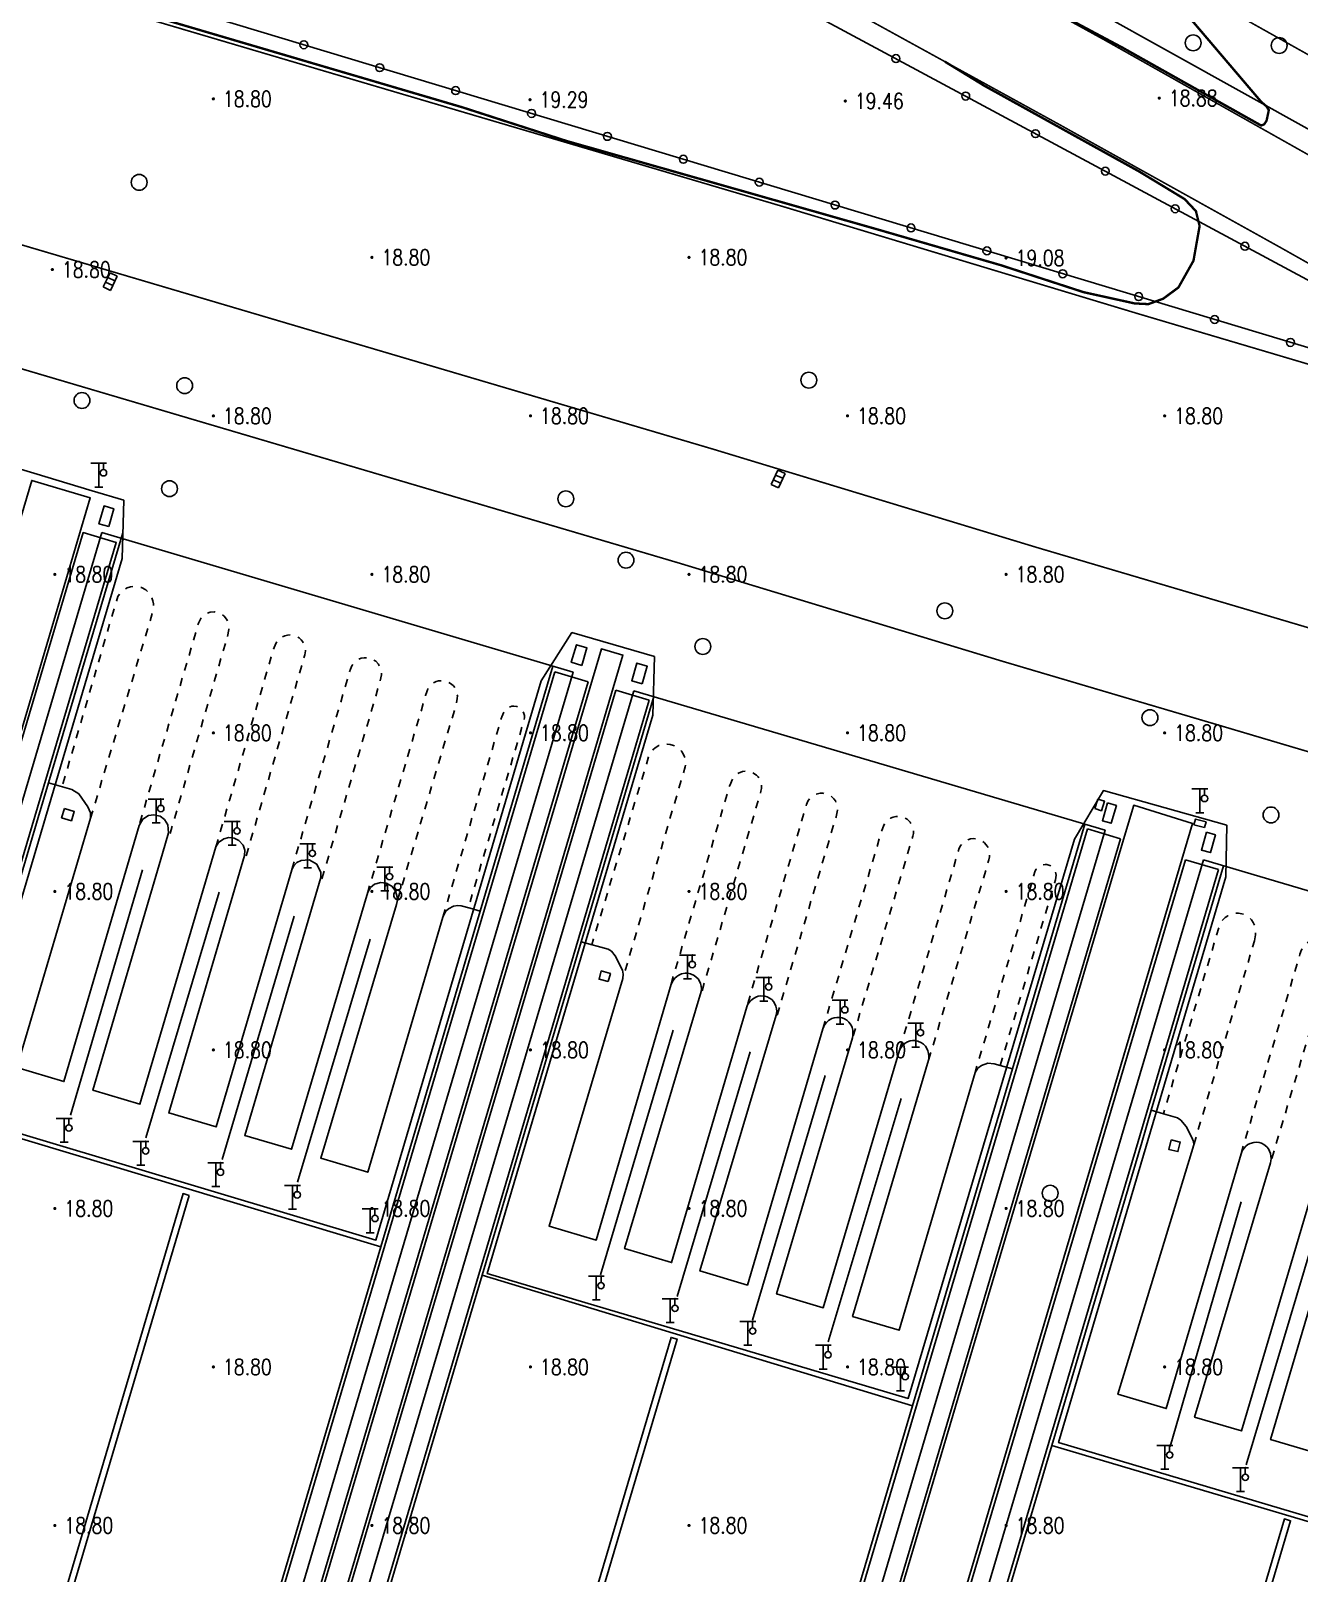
# Model space of a CAD drawing. Extents: x 404846 to 408477, y 3390929 to 3392894.
# Drawn here: x 407229.8 to 407309.8, y 3391771.4 to 3391868.7 of the extents above; entities that cross this region are included whole.
import ezdxf
from ezdxf.enums import TextEntityAlignment as Align

# ---------------------------------------------------------------- set-up
doc = ezdxf.new("R2010")
doc.units = 0
doc.header["$LTSCALE"] = 0.5
doc.header["$PDSIZE"] = 0.2
doc.linetypes.add('X6', pattern=[2, 1, -1])
doc.layers.get('0').update_dxf_attribs({"linetype": 'CONTINUOUS'})
for name, color, linetype in [('3221', 6, 'CONTINUOUS'), ('DGX', 2, 'CONTINUOUS'), ('DLSS', 4, 'CONTINUOUS'), ('DMTZ', 3, 'CONTINUOUS'), ('FZTZ', 7, 'CONTINUOUS'), ('GCD', 1, 'CONTINUOUS'), ('GXYZ', 2, 'CONTINUOUS'), ('JMD', 6, 'CONTINUOUS'), ('SXSS', 5, 'CONTINUOUS'), ('ZBTZ', 3, 'CONTINUOUS')]:
    doc.layers.add(name, color=color, linetype=linetype)
doc.layers.add('ASSIST', color=7, linetype='CONTINUOUS', plot=False)
doc.styles.add('HZ', font='rs.shx', dxfattribs={"width": 0.8, "bigfont": 'hztxt.shx'})
doc.linetypes.add('10422', pattern='A,0.75,[150,AAA.SHX,S=0.5,R=0,X=0,Y=0.5],1.5,[177,AAA.SHX,S=1,R=0,X=0,Y=0.4],0.75', length=3)
doc.linetypes.add('1161', pattern='A,0,[149,AAA.SHX,S=0.15,R=0,X=0,Y=0],-1.6', length=1.6)
doc.linetypes.add('444', pattern='A,4.5,[145,AAA.SHX,S=1,R=0,X=0,Y=1],4.5,-0.5,[146,AAA.SHX,S=1,R=0,X=0,Y=0],-0.5', length=10)
doc.linetypes.add('447', pattern='A,8,-1,[148,AAA.SHX,S=1,R=0,X=0,Y=0],-1', length=10)

# ---------------------------------------------------------------- blocks, each defined once
blk = doc.blocks.new('gc063')
for p, q in [((-1, 3), (1, 3)), ((0, 0), (0, 3)), ((0.6, 3), (0.6, 2.2)), ((-0.5, 0), (0.5, 0))]:
    blk.add_line(p, q)
blk.add_circle((0.6, 1.8), 0.4)
blk.add_point((0.6, 3))
blk.add_point((0.6, 3))
blk = doc.blocks.new('GC200')
at = {"linetype": 'Continuous', "const_width": 0.2, "flags": 128}
blk.add_lwpolyline([(-0.1, 0, 1), (0.1, 0, 1)], format="xyb", close=True, dxfattribs=at)
blk = doc.blocks.new('gc188')
blk.add_circle((0, 0), 1)
blk = doc.blocks.new('gc041')
for p, q in [((-1, 0.5), (1, 0.5)), ((-1, -0.5), (-1, 0.5)), ((-0.33, 0.5), (-0.33, -0.5)), ((0.33, 0.5), (0.33, -0.5)), ((1, 0.5), (1, -0.5)), ((1, -0.5), (-1, -0.5))]:
    blk.add_line(p, q)
blk = doc.blocks.new('gc170')
at = {"linetype": 'Continuous'}
blk.add_circle((0, 0), 0.5, dxfattribs=at)

msp = doc.modelspace()

# ---------------------------------------------------------------- linework, layer by layer
at = {"layer": '3221', "color": 6}
for points in [[(407234.327, 3391837.018, 18.856), (407229.106, 3391819.399, 19.16), (407206.274, 3391742.353, 18.808), (407162.437, 3391594.534, 18.759), (407162.436, 3391594.529, 18.759), (407114.642, 3391433.28, 18.971), (407144.364, 3391424.47, 18.971), (407192.157, 3391585.72, 18.759), (407235.995, 3391733.539, 18.808), (407264.05, 3391828.21, 18.856)], [(407267.879, 3391827.041, 18.936), (407262.683, 3391809.506, 18.936), (407195.338, 3391582.452, 18.722), (407148.218, 3391423.329, 18.971), (407177.942, 3391414.527, 18.971), (407225.062, 3391573.65, 18.722), (407292.406, 3391800.698, 18.936), (407297.602, 3391818.233, 18.936)], [(407303.8, 3391816.377, 18.932), (407298.633, 3391798.916, 18.932), (407231.278, 3391571.808, 18.722), (407222.971, 3391543.756, 18.87), (407184.159, 3391412.686, 18.971), (407213.883, 3391403.884, 18.971), (407252.696, 3391534.954, 18.87), (407261.001, 3391563.001, 18.722), (407323.097, 3391772.378, 18.812), (407328.359, 3391790.12, 18.896), (407333.525, 3391807.581, 18.816)]]:
    msp.add_polyline3d(points, close=True, dxfattribs=at)
at = {"layer": 'ASSIST', "linetype": 'Continuous', "flags": 128}
for points, elevation in [([(407328.442, 3391843.238), (407270.391, 3391874.459), (407216.063, 3391903.677)], 19.036), ([(407328.442, 3391843.238), (407209.108, 3391879.244)], 18.837)]:
    msp.add_lwpolyline(points, dxfattribs=dict(at, elevation=elevation))
at = {"layer": 'DGX', "linetype": 'Continuous', "const_width": 0.15, "elevation": 19, "flags": 128}
for points in [[(407289.954, 3391872.28), (407298.713, 3391867.604), (407307.448, 3391862.698), (407307.634, 3391862.77), (407307.787, 3391862.999), (407307.93, 3391863.67), (407307.777, 3391863.913), (407307.465, 3391864.174), (407300.847, 3391871.948), (407298.038, 3391873.832), (407292.276, 3391877.242)], [(407224.111, 3391873.544), (407257.074, 3391863.843), (407263.633, 3391861.723), (407283.18, 3391856.162), (407291.042, 3391853.881), (407296.246, 3391852.183), (407299.464, 3391851.474), (407300.332, 3391851.429), (407301.268, 3391851.771), (407302.228, 3391852.48), (407303.178, 3391854.168), (407303.565, 3391856.359), (407303.333, 3391857.294), (407302.621, 3391858.054), (407299.748, 3391859.798), (407289.975, 3391865.211), (407287.493, 3391866.73)]]:
    msp.add_lwpolyline(points, dxfattribs=at)
at = {"layer": 'DLSS', "linetype": 'Continuous', "const_width": 0.1, "flags": 128}
for points, elevation in [([(407367.089, 3391804.176), (407354.301, 3391811.716), (407344.136, 3391817.588), (407340.747, 3391819.428), (407337.252, 3391821.061), (407334.643, 3391822.202), (407330.95, 3391823.767), (407325.093, 3391826.137), (407319.888, 3391828.064), (407315.037, 3391829.644), (407306.957, 3391832.042), (407301.956, 3391833.518), (407293.282, 3391836.082), (407272.867, 3391842.283), (407249.473, 3391849.194), (407222.474, 3391857.176), (407202.576, 3391863.073), (407186.48, 3391867.8), (407042.76, 3391910.38)], 18.761), ([(407361.001, 3391798.68), (407350.4, 3391805.035), (407340.366, 3391810.949), (407337.132, 3391812.735), (407334.102, 3391814.2), (407331.677, 3391815.276), (407328.051, 3391816.85), (407322.384, 3391819.143), (407317.423, 3391820.979), (407312.808, 3391822.482), (407304.829, 3391824.85), (407299.831, 3391826.325), (407291.129, 3391828.898), (407270.715, 3391835.098), (407247.347, 3391842.002), (407220.345, 3391849.984), (407200.454, 3391855.88), (407184.358, 3391860.607), (407040.63, 3391903.189)], 18.764), ([(407311.528, 3391860.228), (407297.576, 3391868.09), (407281.013, 3391877.195), (407264.9, 3391885.813)], 18.934), ([(407275.292, 3391886.381), (407282.457, 3391882.615), (407287.91, 3391879.632), (407293.904, 3391876.351), (407299.806, 3391873.099), (407304.964, 3391870.221), (407310.677, 3391867.017), (407317.02, 3391863.426), (407321.674, 3391860.748), (407327.887, 3391857.147), (407341.479, 3391849.327), (407350.831, 3391843.896), (407358.023, 3391839.725), (407366.536, 3391834.709), (407374.716, 3391829.907)], 18.945), ([(407190.951, 3391883.053), (407207.083, 3391878.349), (407226.994, 3391872.448), (407253.987, 3391864.468), (407277.353, 3391857.565), (407299.644, 3391850.836), (407320.425, 3391844.675), (407325.712, 3391843.143), (407329.307, 3391842.046), (407329.463, 3391842.021), (407329.671, 3391842.052), (407329.855, 3391842.151), (407329.994, 3391842.308), (407330.058, 3391842.451), (407330.079, 3391842.554), (407330.066, 3391842.763), (407330.009, 3391842.91), (407329.95, 3391842.998), (407329.793, 3391843.136), (407327.898, 3391844.148), (407322.431, 3391847.235), (407315.491, 3391851.15), (407308.6, 3391855.037)], 18.816), ([(407308.6, 3391855.037), (407294.635, 3391862.805), (407278.129, 3391871.878), (407262.048, 3391880.479)], 18.934)]:
    msp.add_lwpolyline(points, dxfattribs=dict(at, elevation=elevation))
at = {"layer": 'DLSS', "linetype": 'X6', "flags": 128}
for points, elevation in [([(407233.611, 3391818.994), (407237.536, 3391832.019), (407237.57, 3391832.312), (407237.575, 3391832.518), (407237.545, 3391832.721), (407237.48, 3391832.917), (407237.382, 3391833.098), (407237.254, 3391833.259), (407237.1, 3391833.396), (407236.831, 3391833.546), (407236.634, 3391833.604), (407236.429, 3391833.628), (407236.122, 3391833.596), (407235.927, 3391833.531), (407235.746, 3391833.433), (407235.584, 3391833.305), (407235.448, 3391833.151), (407235.34, 3391832.976), (407235.213, 3391832.611), (407231.812, 3391820.984)], 19.093), ([(407242.243, 3391830.465), (407242.337, 3391830.892), (407242.346, 3391831.063), (407242.325, 3391831.233), (407242.274, 3391831.397), (407242.196, 3391831.55), (407242.033, 3391831.748), (407241.897, 3391831.853), (407241.746, 3391831.934), (407241.582, 3391831.987), (407241.412, 3391832.01), (407241.156, 3391831.99), (407240.992, 3391831.939), (407240.839, 3391831.861), (407240.703, 3391831.758), (407240.536, 3391831.562), (407240.418, 3391831.304), (407236.67, 3391818.528)], 18.962), ([(407238.626, 3391818.025), (407242.243, 3391830.465)], 18.962), ([(407241.517, 3391817.184), (407245.135, 3391829.624), (407245.291, 3391830.012), (407245.38, 3391830.16), (407245.494, 3391830.289), (407245.628, 3391830.397), (407245.859, 3391830.511), (407246.027, 3391830.551), (407246.198, 3391830.562), (407246.453, 3391830.523), (407246.614, 3391830.461), (407246.761, 3391830.371), (407246.89, 3391830.258), (407246.998, 3391830.123), (407247.081, 3391829.972), (407247.153, 3391829.725), (407247.164, 3391829.553), (407247.124, 3391829.298), (407243.412, 3391816.59)], 18.671), ([(407248.209, 3391815.182), (407251.862, 3391827.592), (407251.961, 3391828.046), (407251.959, 3391828.221), (407251.926, 3391828.392), (407251.864, 3391828.556), (407251.774, 3391828.706), (407251.595, 3391828.896), (407251.45, 3391828.995), (407251.29, 3391829.066), (407251.121, 3391829.109), (407250.859, 3391829.117), (407250.688, 3391829.084), (407250.524, 3391829.022), (407250.374, 3391828.932), (407250.183, 3391828.753), (407250.085, 3391828.608), (407249.998, 3391828.4), (407246.301, 3391815.746)], 18.764), ([(407252.975, 3391813.822), (407256.689, 3391826.236), (407256.736, 3391826.541), (407256.747, 3391826.713), (407256.729, 3391826.884), (407256.681, 3391827.05), (407256.605, 3391827.204), (407256.503, 3391827.343), (407256.379, 3391827.462), (407256.158, 3391827.596), (407255.995, 3391827.651), (407255.825, 3391827.678), (407255.568, 3391827.661), (407255.403, 3391827.613), (407255.248, 3391827.537), (407255.109, 3391827.436), (407254.99, 3391827.311), (407254.856, 3391827.091), (407254.813, 3391826.971), (407254.745, 3391826.743), (407251.092, 3391814.333)], 18.825), ([(407255.837, 3391812.755), (407259.547, 3391825.397), (407259.707, 3391825.74), (407259.82, 3391825.88), (407259.966, 3391825.986), (407260.076, 3391826.033), (407260.193, 3391826.061), (407260.313, 3391826.069), (407260.491, 3391826.04), (407260.603, 3391825.996), (407260.705, 3391825.933), (407260.795, 3391825.853), (407260.901, 3391825.708), (407260.949, 3391825.597), (407260.977, 3391825.48), (407260.984, 3391825.36), (407260.956, 3391825.183), (407257.437, 3391813.353)], 18.761), ([(407267.332, 3391809.38), (407271.119, 3391822.239), (407271.142, 3391822.447), (407271.129, 3391822.656), (407271.08, 3391822.859), (407270.996, 3391823.051), (407270.881, 3391823.225), (407270.737, 3391823.377), (407270.568, 3391823.501), (407270.381, 3391823.594), (407270.18, 3391823.653), (407269.972, 3391823.677), (407269.661, 3391823.643), (407269.462, 3391823.577), (407269.279, 3391823.477), (407269.115, 3391823.346), (407268.918, 3391823.103), (407268.825, 3391822.915), (407265.225, 3391811.016)], 18.871), ([(407270.226, 3391808.526), (407273.924, 3391821.071), (407274.118, 3391821.497), (407274.219, 3391821.634), (407274.344, 3391821.752), (407274.486, 3391821.847), (407274.725, 3391821.939), (407274.895, 3391821.965), (407275.066, 3391821.96), (407275.234, 3391821.926), (407275.393, 3391821.864), (407275.606, 3391821.721), (407275.724, 3391821.597), (407275.818, 3391821.454), (407275.887, 3391821.297), (407275.936, 3391821.045), (407275.932, 3391820.874), (407275.898, 3391820.706), (407272.128, 3391807.934)], 19.074), ([(407276.916, 3391806.566), (407280.635, 3391819.085), (407280.727, 3391819.498), (407280.725, 3391819.673), (407280.693, 3391819.845), (407280.591, 3391820.085), (407280.49, 3391820.227), (407280.366, 3391820.35), (407280.222, 3391820.449), (407280.063, 3391820.521), (407279.807, 3391820.575), (407279.633, 3391820.574), (407279.461, 3391820.542), (407279.221, 3391820.44), (407279.078, 3391820.339), (407278.956, 3391820.215), (407278.857, 3391820.071), (407278.768, 3391819.861), (407274.998, 3391807.087)], 19.103), ([(407279.802, 3391805.708), (407283.521, 3391818.228), (407283.624, 3391818.503), (407283.701, 3391818.656), (407283.803, 3391818.793), (407283.928, 3391818.911), (407284.071, 3391819.005), (407284.228, 3391819.073), (407284.395, 3391819.112), (407284.651, 3391819.116), (407284.819, 3391819.082), (407284.978, 3391819.018), (407285.124, 3391818.929), (407285.308, 3391818.75), (407285.402, 3391818.607), (407285.47, 3391818.45), (407285.509, 3391818.283), (407285.513, 3391818.027), (407285.479, 3391817.859), (407281.677, 3391805.14)], 19.081), ([(407286.467, 3391803.729), (407290.271, 3391816.363), (407290.314, 3391816.57), (407290.323, 3391816.744), (407290.302, 3391816.917), (407290.251, 3391817.084), (407290.172, 3391817.24), (407290.005, 3391817.441), (407289.868, 3391817.549), (407289.714, 3391817.631), (407289.548, 3391817.685), (407289.287, 3391817.71), (407289.114, 3391817.688), (407288.947, 3391817.637), (407288.792, 3391817.558), (407288.59, 3391817.392), (407288.483, 3391817.254), (407288.401, 3391817.1), (407284.636, 3391804.365)], 19.043), ([(407294.477, 3391815.109), (407294.514, 3391815.398), (407294.502, 3391815.518), (407294.469, 3391815.633), (407294.384, 3391815.792), (407294.306, 3391815.883), (407294.213, 3391815.959), (407294.108, 3391816.017), (407293.936, 3391816.069), (407293.816, 3391816.078), (407293.697, 3391816.066), (407293.581, 3391816.033), (407293.473, 3391815.981), (407293.332, 3391815.87), (407293.256, 3391815.777), (407293.197, 3391815.672), (407289.4, 3391802.958)], 19.016), ([(407290.987, 3391803.404), (407294.477, 3391815.109)], 19.038), ([(407307.026, 3391811.271), (407307.088, 3391811.631), (407307.105, 3391811.835), (407307.087, 3391812.04), (407307.033, 3391812.238), (407306.945, 3391812.423), (407306.827, 3391812.591), (407306.681, 3391812.736), (407306.512, 3391812.853), (407306.326, 3391812.939), (407306.026, 3391813.004), (407305.82, 3391813.003), (407305.618, 3391812.967), (407305.335, 3391812.848), (407305.167, 3391812.73), (407305.022, 3391812.584), (407304.905, 3391812.415), (407304.799, 3391812.166), (407301.284, 3391800.355)], 19.088), ([(407303.195, 3391798.396), (407307.026, 3391811.271)], 19.113), ([(407306.177, 3391797.827), (407309.896, 3391810.423), (407309.999, 3391810.692), (407310.076, 3391810.846), (407310.179, 3391810.984), (407310.304, 3391811.102), (407310.525, 3391811.234), (407310.688, 3391811.288), (407310.859, 3391811.313), (407311.031, 3391811.308), (407311.28, 3391811.245), (407311.434, 3391811.168), (407311.572, 3391811.065), (407311.69, 3391810.94), (407311.822, 3391810.719), (407311.877, 3391810.555), (407311.901, 3391810.385), (407311.896, 3391810.213), (407311.813, 3391809.883), (407308.031, 3391797.249)], 19.089)]:
    msp.add_lwpolyline(points, dxfattribs=dict(at, elevation=elevation))
at = {"layer": 'DMTZ', "linetype": '10422', "flags": 128}
for points, elevation in [([(407251.913, 3391791.961), (407224.715, 3391800.133), (407230.317, 3391819.04), (407230.965, 3391821.223)], 19.101), ([(407230.965, 3391821.223), (407232.422, 3391820.811), (407232.87, 3391820.539), (407233.432, 3391819.711), (407233.612, 3391819.336), (407233.611, 3391818.994), (407228.963, 3391803.268), (407231.928, 3391802.383), (407236.67, 3391818.528), (407236.918, 3391818.94), (407237.268, 3391819.158), (407237.594, 3391819.212), (407237.996, 3391819.118), (407238.265, 3391818.926), (407238.483, 3391818.576), (407238.521, 3391818.084), (407238.157, 3391816.768), (407233.756, 3391801.838), (407236.727, 3391800.951), (407241.517, 3391817.184), (407241.689, 3391817.465), (407242.02, 3391817.706), (407242.339, 3391817.783), (407242.665, 3391817.746), (407242.96, 3391817.6), (407243.229, 3391817.291), (407243.333, 3391816.98), (407243.325, 3391816.652), (407238.542, 3391800.409), (407241.531, 3391799.517), (407246.301, 3391815.746), (407246.442, 3391816.003), (407246.617, 3391816.212), (407246.902, 3391816.338), (407247.392, 3391816.369), (407247.89, 3391816.093), (407248.14, 3391815.582), (407248.132, 3391815.253), (407243.34, 3391798.977), (407246.284, 3391798.115), (407251.092, 3391814.333), (407251.267, 3391814.618), (407251.528, 3391814.826), (407251.928, 3391814.941), (407252.26, 3391814.903), (407252.624, 3391814.702), (407252.832, 3391814.44), (407252.938, 3391814.124), (407252.975, 3391813.822), (407252.917, 3391813.544), (407248.132, 3391797.547), (407251.097, 3391796.662), (407255.837, 3391812.755), (407255.953, 3391813.033), (407256.016, 3391813.136), (407256.184, 3391813.282), (407256.51, 3391813.439), (407256.784, 3391813.483), (407256.985, 3391813.465), (407257.553, 3391813.324), (407258.186, 3391813.13), (407251.913, 3391791.961)], 19.23)]:
    msp.add_lwpolyline(points, dxfattribs=dict(at, elevation=elevation))
for points, elevation in [([(407264.562, 3391811.2), (407266.268, 3391810.725), (407266.466, 3391810.61), (407266.71, 3391810.312), (407267.153, 3391809.404), (407267.207, 3391809.166), (407267.184, 3391808.887), (407262.533, 3391793.265), (407265.511, 3391792.378), (407270.226, 3391808.526), (407270.36, 3391808.762), (407270.46, 3391808.897), (407270.582, 3391809.012), (407270.722, 3391809.104), (407270.875, 3391809.171), (407271.122, 3391809.218), (407271.289, 3391809.214), (407271.453, 3391809.18), (407271.682, 3391809.078), (407271.817, 3391808.978), (407271.932, 3391808.856), (407272.024, 3391808.716), (407272.091, 3391808.562), (407272.13, 3391808.4), (407272.14, 3391808.232), (407272.121, 3391808.066), (407267.295, 3391791.847), (407270.261, 3391790.964), (407274.998, 3391807.087), (407275.058, 3391807.232), (407275.132, 3391807.359), (407275.241, 3391807.478), (407275.361, 3391807.591), (407275.574, 3391807.716), (407275.73, 3391807.768), (407275.894, 3391807.791), (407276.14, 3391807.772), (407276.298, 3391807.724), (407276.445, 3391807.649), (407276.577, 3391807.55), (407276.689, 3391807.43), (407276.779, 3391807.291), (407276.844, 3391807.14), (407276.881, 3391806.979), (407276.89, 3391806.814), (407276.853, 3391806.569), (407272.047, 3391790.432), (407275.038, 3391789.541), (407279.802, 3391805.708), (407279.864, 3391805.857), (407279.934, 3391805.98), (407280.033, 3391806.113), (407280.153, 3391806.228), (407280.366, 3391806.357), (407280.524, 3391806.41), (407280.688, 3391806.434), (407280.854, 3391806.43), (407281.017, 3391806.397), (407281.172, 3391806.337), (407281.314, 3391806.25), (407281.439, 3391806.14), (407281.585, 3391805.939), (407281.652, 3391805.787), (407281.691, 3391805.625), (407281.701, 3391805.459), (407281.696, 3391805.317), (407281.677, 3391805.14), (407276.886, 3391788.991), (407279.826, 3391788.115), (407284.636, 3391804.365), (407284.71, 3391804.514), (407284.866, 3391804.707), (407284.996, 3391804.811), (407285.142, 3391804.891), (407285.3, 3391804.944), (407285.464, 3391804.969), (407285.631, 3391804.964), (407285.794, 3391804.931), (407286.022, 3391804.83), (407286.155, 3391804.732), (407286.27, 3391804.611), (407286.362, 3391804.473), (407286.429, 3391804.32), (407286.468, 3391804.159), (407286.478, 3391803.993), (407286.479, 3391803.851), (407286.467, 3391803.729), (407281.672, 3391787.566), (407284.613, 3391786.69), (407289.4, 3391802.958), (407289.585, 3391803.227), (407289.805, 3391803.404), (407290.213, 3391803.55), (407290.608, 3391803.507), (407290.987, 3391803.404), (407291.759, 3391803.195), (407285.453, 3391781.926), (407258.322, 3391790.16), (407264.562, 3391811.2)], 19.342), ([(407320.539, 3391793.621), (407320.707, 3391793.934), (407320.817, 3391794.059), (407320.948, 3391794.163), (407321.095, 3391794.242), (407321.335, 3391794.311), (407321.502, 3391794.322), (407321.668, 3391794.303), (407321.828, 3391794.255), (407321.978, 3391794.181), (407322.112, 3391794.081), (407322.276, 3391793.893), (407322.356, 3391793.746), (407322.409, 3391793.587), (407322.434, 3391793.422), (407322.416, 3391793.172), (407317.62, 3391776.963), (407320.603, 3391776.08), (407325.352, 3391792.246), (407325.458, 3391792.459), (407325.683, 3391792.697), (407326.016, 3391792.851), (407326.309, 3391792.875), (407326.622, 3391792.831), (407326.999, 3391792.709), (407327.658, 3391792.497), (407327.062, 3391790.504), (407321.39, 3391771.379), (407294.243, 3391779.43), (407299.913, 3391798.537), (407300.517, 3391800.579), (407301.284, 3391800.355), (407302.16, 3391800.099), (407302.374, 3391799.952), (407302.715, 3391799.549), (407303.058, 3391798.887), (407303.177, 3391798.606), (407303.195, 3391798.396), (407298.414, 3391782.651), (407301.461, 3391781.749), (407306.177, 3391797.827), (407306.253, 3391798.022), (407306.378, 3391798.184), (407306.486, 3391798.305), (407306.614, 3391798.405), (407306.757, 3391798.482), (407306.992, 3391798.547), (407307.154, 3391798.556), (407307.315, 3391798.536), (407307.47, 3391798.489), (407307.615, 3391798.416), (407307.803, 3391798.262), (407307.903, 3391798.134), (407307.98, 3391797.991), (407308.03, 3391797.836), (407308.063, 3391797.675), (407308.074, 3391797.499), (407308.031, 3391797.249), (407303.247, 3391781.22), (407306.202, 3391780.345), (407311.016, 3391796.601), (407311.095, 3391796.747), (407311.198, 3391796.878), (407311.323, 3391796.988), (407311.541, 3391797.11), (407311.7, 3391797.157), (407311.865, 3391797.176), (407312.032, 3391797.166), (407312.194, 3391797.128), (407312.346, 3391797.062), (407312.485, 3391796.97), (407312.606, 3391796.856), (407312.746, 3391796.649), (407312.807, 3391796.494), (407312.841, 3391796.331), (407312.845, 3391796.165), (407312.814, 3391795.927), (407308.038, 3391779.801), (407311.016, 3391778.919), (407315.767, 3391795.06), (407315.88, 3391795.301), (407315.978, 3391795.434), (407316.098, 3391795.548), (407316.235, 3391795.64), (407316.387, 3391795.706), (407316.548, 3391795.745), (407316.713, 3391795.756), (407316.957, 3391795.718), (407317.184, 3391795.618), (407317.317, 3391795.52), (407317.432, 3391795.4), (407317.523, 3391795.262), (407317.59, 3391795.111), (407317.638, 3391794.868), (407317.634, 3391794.703), (407317.596, 3391794.493), (407312.825, 3391778.383), (407315.787, 3391777.506), (407320.539, 3391793.621)], 19.352)]:
    msp.add_lwpolyline(points, close=True, dxfattribs=dict(at, elevation=elevation))
at = {"layer": 'FZTZ', "linetype": 'Continuous', "flags": 128}
for points, elevation in [([(407234.754, 3391837.4), (407234.136, 3391837.579), (407234.46, 3391838.696), (407235.078, 3391838.517), (407234.754, 3391837.4)], 20.123), ([(407264.591, 3391828.641), (407263.935, 3391828.834), (407264.261, 3391829.942), (407264.917, 3391829.749), (407264.591, 3391828.641)], 19.68), ([(407268.397, 3391827.479), (407267.742, 3391827.672), (407268.068, 3391828.78), (407268.723, 3391828.587), (407268.397, 3391827.479)], 19.68), ([(407231.966, 3391819.604), (407232.581, 3391819.414), (407232.404, 3391818.839), (407231.789, 3391819.029), (407231.966, 3391819.604)], 20.856), ([(407296.959, 3391819.6), (407297.15, 3391820.205), (407297.565, 3391820.074), (407297.374, 3391819.469), (407296.959, 3391819.6)], 19.872), ([(407297.756, 3391819.962), (407298.317, 3391819.802), (407297.996, 3391818.674), (407297.435, 3391818.834), (407297.756, 3391819.962)], 19.786), ([(407303.879, 3391818.407), (407303.206, 3391818.588), (407303.301, 3391818.941), (407303.974, 3391818.76), (407303.879, 3391818.407)], 19.844), ([(407304.002, 3391818.111), (407304.563, 3391817.952), (407304.242, 3391816.824), (407303.681, 3391816.983), (407304.002, 3391818.111)], 19.786), ([(407266.264, 3391808.686), (407265.689, 3391808.838), (407265.826, 3391809.359), (407266.401, 3391809.208), (407266.264, 3391808.686)], 20.601), ([(407301.76, 3391798.701), (407302.34, 3391798.565), (407302.199, 3391797.965), (407301.619, 3391798.101), (407301.76, 3391798.701)], 20.933)]:
    msp.add_lwpolyline(points, close=True, dxfattribs=dict(at, elevation=elevation))
at = {"layer": 'JMD', "linetype": '444', "elevation": 21.895, "flags": 128}
msp.add_lwpolyline([(407230.622, 3391905.79), (407262.91, 3391888.591), (407283.54, 3391877.441), (407315.227, 3391859.806), (407336.307, 3391847.972), (407354.377, 3391837.479), (407375.351, 3391825.009)], dxfattribs=at)
at = {"layer": 'JMD', "linetype": '447', "flags": 128}
for points, elevation in [([(407269.19, 3391829.203), (407263.976, 3391830.71), (407262.038, 3391827.67), (407251.612, 3391792.379), (407225.197, 3391800.274), (407235.599, 3391835.384), (407235.701, 3391839.054), (407233.719, 3391839.65), (407230.035, 3391840.756), (407227.124, 3391841.631), (407218.91, 3391813.953), (407216.789, 3391814.584), (407218.214, 3391819.234), (407216.495, 3391819.744)], 20.921), ([(407269.19, 3391829.203), (407269.082, 3391825.488), (407258.633, 3391790.267), (407285.191, 3391782.392), (407295.671, 3391817.675), (407297.492, 3391820.742), (407305.274, 3391818.548), (407305.219, 3391815.303), (407294.668, 3391779.607), (407321.106, 3391771.742), (407331.62, 3391807.122), (407333.487, 3391810.081), (407334.914, 3391809.693), (407335.192, 3391808.665), (407336.916, 3391802.301), (407336.863, 3391798.759), (407326.348, 3391763.417), (407352.848, 3391755.523)], 20.68), ([(407236.88, 3391815.743), (407232.344, 3391800.267)], 20.469), ([(407237.088, 3391798.836), (407241.714, 3391814.332)], 20.469), ([(407246.459, 3391812.822), (407241.917, 3391797.463)], 20.469), ([(407246.669, 3391796.029), (407251.245, 3391811.364)], 20.469), ([(407270.353, 3391805.619), (407265.786, 3391790.191)], 20.565), ([(407270.613, 3391788.82), (407275.207, 3391804.252)], 20.565), ([(407279.943, 3391802.755), (407275.361, 3391787.32)], 20.565), ([(407280.143, 3391785.96), (407284.747, 3391801.314)], 20.565), ([(407306.175, 3391794.79), (407301.697, 3391779.354)], 20.405), ([(407306.498, 3391778.193), (407311.084, 3391793.551)], 20.238)]:
    msp.add_lwpolyline(points, dxfattribs=dict(at, elevation=elevation))
at = {"layer": 'SXSS', "linetype": 'Continuous', "flags": 128}
for points, elevation in [([(407239.835, 3391795.199), (407220.83, 3391731.099), (407185.568, 3391612.251), (407180.125, 3391593.962), (407175.654, 3391578.858), (407171.933, 3391566.36), (407165.868, 3391545.88), (407161.339, 3391530.625), (407156.012, 3391512.666), (407149.4, 3391490.281), (407142.792, 3391468.055), (407142.408, 3391468.169), (407149.016, 3391490.395), (407155.629, 3391512.779), (407160.955, 3391530.738), (407165.484, 3391545.994), (407171.55, 3391566.474), (407175.271, 3391578.972), (407179.741, 3391594.076), (407185.184, 3391612.365), (407220.447, 3391731.212), (407239.451, 3391795.313), (407239.835, 3391795.199)], 18.762), ([(407222.721, 3391626.11), (407215.867, 3391603.003), (407206.936, 3391572.827), (407191.419, 3391520.464), (407180.658, 3391484.197), (407173.203, 3391458.921), (407173.587, 3391458.808), (407181.041, 3391484.083), (407191.803, 3391520.351), (407207.319, 3391572.713), (407216.25, 3391602.889), (407223.104, 3391625.996), (407249.162, 3391713.835), (407270.608, 3391786.132), (407270.225, 3391786.245), (407248.778, 3391713.949), (407222.721, 3391626.11)], 18.868), ([(407212.32, 3391447.345), (407227.812, 3391499.775), (407232.122, 3391514.045), (407240.69, 3391542.882), (407250.997, 3391577.811), (407255.306, 3391592.382), (407292.126, 3391716.668), (407309.302, 3391774.673), (407308.918, 3391774.787), (407291.743, 3391716.782), (407254.923, 3391592.496), (407250.613, 3391577.925), (407240.306, 3391542.996), (407231.739, 3391514.158), (407227.428, 3391499.888), (407211.937, 3391447.458), (407212.32, 3391447.345)], 18.831)]:
    msp.add_lwpolyline(points, close=True, dxfattribs=dict(at, elevation=elevation))
at = {"layer": 'ZBTZ', "linetype": '1161', "flags": 128}
for points, elevation in [([(407112.812, 3391431.744), (407161.213, 3391594.892), (407161.214, 3391594.896), (407204.998, 3391742.731), (407227.832, 3391819.777), (407233.588, 3391839.208), (407229.901, 3391840.306), (407224.076, 3391820.734), (407209.902, 3391772.771), (407161.788, 3391610.523), (407109.08, 3391432.855), (407112.812, 3391431.744)], 18.88), ([(407115.741, 3391433.215), (407113.682, 3391433.825), (407161.405, 3391594.835), (407161.406, 3391594.839), (407205.188, 3391742.675), (407228.022, 3391819.72), (407233.146, 3391837.019), (407235.232, 3391836.401), (407230.105, 3391819.103), (407207.274, 3391742.057), (407163.465, 3391594.229), (407163.463, 3391594.225), (407115.741, 3391433.215)], 18.88), ([(407146.4, 3391421.808), (407194.08, 3391582.824), (407261.436, 3391809.875), (407267.188, 3391829.286), (407265.83, 3391829.68), (407237.231, 3391733.173), (407193.403, 3391585.351), (407145.028, 3391422.239), (407146.4, 3391421.808)], 18.881)]:
    msp.add_lwpolyline(points, close=True, dxfattribs=dict(at, elevation=elevation))
for points, elevation in [([(407230.965, 3391821.223), (407235.644, 3391837.003)], 18.986), ([(407143.417, 3391425.033), (407191.134, 3391586.023), (407234.934, 3391733.853), (407262.9, 3391828.223)], 18.817), ([(407258.186, 3391813.13), (407262.768, 3391828.59)], 18.852), ([(407265.001, 3391827.601), (407262.9, 3391828.223)], 18.856), ([(407145.483, 3391424.421), (407193.2, 3391585.411), (407237.035, 3391733.231), (407265.001, 3391827.601)], 18.849), ([(407147.249, 3391423.909), (407194.289, 3391582.763), (407261.639, 3391809.815), (407266.75, 3391827.065)], 18.891), ([(407149.292, 3391423.304), (407196.332, 3391582.157), (407263.733, 3391809.195), (407268.844, 3391826.444)], 18.891), ([(407264.562, 3391811.2), (407269.144, 3391826.666)], 18.936), ([(407266.75, 3391827.065), (407268.844, 3391826.444)], 18.936), ([(407298.836, 3391817.868), (407299.407, 3391819.817), (407303.123, 3391818.654), (407297.38, 3391799.287), (407230.029, 3391572.178), (407221.722, 3391544.126), (407182.91, 3391413.056)], 18.882), ([(407291.759, 3391803.195), (407296.327, 3391818.611)], 18.936), ([(407176.948, 3391415.081), (407223.997, 3391573.965), (407291.357, 3391801.009), (407296.488, 3391818.324)], 18.891), ([(407179.058, 3391414.456), (407226.107, 3391573.34), (407293.45, 3391800.389), (407298.58, 3391817.704)], 18.891), ([(407179.19, 3391414.158), (407226.309, 3391573.28), (407293.64, 3391800.333), (407298.836, 3391817.868)], 18.891), ([(407298.58, 3391817.704), (407296.488, 3391818.324)], 18.936), ([(407183.2, 3391413.237), (407221.939, 3391544.061), (407230.246, 3391572.114), (407297.591, 3391799.225), (407302.665, 3391816.37)], 18.886), ([(407185.288, 3391412.619), (407223.997, 3391543.452), (407232.304, 3391571.504), (407299.683, 3391798.605), (407304.757, 3391815.751)], 18.886), ([(407300.517, 3391800.579), (407305.08, 3391815.998)], 18.932), ([(407302.665, 3391816.37), (407304.757, 3391815.751)], 18.932), ([(407251.913, 3391791.961), (407234.713, 3391733.919), (407190.909, 3391586.09), (407143.09, 3391424.821)], 18.841), ([(407149.433, 3391422.884), (407196.609, 3391582.075), (407258.322, 3391790.16)], 18.87), ([(407176.682, 3391414.9), (407223.801, 3391574.023), (407285.453, 3391781.926)], 18.87), ([(407185.408, 3391412.259), (407224.222, 3391543.385), (407232.529, 3391571.437), (407294.243, 3391779.43)], 18.869)]:
    msp.add_lwpolyline(points, dxfattribs=dict(at, elevation=elevation))

# ---------------------------------------------------------------- block references
at = {"layer": 'DLSS', "linetype": 'Continuous', "xscale": 0.5, "yscale": 0.5}
for p in [(407234.126, 3391839.888, 18.602), (407303.573, 3391819.343, 18.895), (407237.742, 3391818.705, 19.01), (407242.549, 3391817.296, 19.01), (407247.304, 3391815.877, 19.01), (407252.167, 3391814.41, 19.01), (407271.26, 3391808.865, 18.949), (407276.083, 3391807.455, 18.949), (407280.883, 3391806.011, 18.949), (407285.655, 3391804.563, 18.949), (407231.944, 3391798.551, 19.137), (407236.788, 3391797.109, 19.137), (407241.506, 3391795.766, 19.223), (407246.345, 3391794.333, 19.223), (407251.251, 3391792.844, 19.159), (407265.512, 3391788.608, 19.216), (407270.174, 3391787.179, 19.216), (407275.071, 3391785.75, 19.216), (407279.827, 3391784.247, 19.216), (407284.695, 3391782.87, 19.216), (407301.373, 3391777.925, 18.838), (407306.147, 3391776.515, 18.838)]:
    msp.add_blockref('gc063', p, dxfattribs=at)
at = {"layer": 'GCD', "linetype": 'Continuous'}
ref = msp.add_blockref('GC200', (407241.358, 3391864.379, 18.8), dxfattribs=dict(at, xscale=0.5, yscale=0.5, zscale=0.5))
ref.add_attrib('height', '18.80', dxfattribs={"linetype": 'Continuous', "height": 1, "style": 'HZ', "width": 0.8}).set_placement((407241.958, 3391864.379, 18.8), align=Align.MIDDLE_LEFT)
ref = msp.add_blockref('GC200', (407261.33, 3391864.325, 19.293), dxfattribs=dict(at, xscale=0.5, yscale=0.5, zscale=0.5))
ref.add_attrib('height', '19.29', dxfattribs={"linetype": 'Continuous', "height": 1, "style": 'HZ', "width": 0.8}).set_placement((407261.93, 3391864.325, 19.293), align=Align.MIDDLE_LEFT)
ref = msp.add_blockref('GC200', (407281.217, 3391864.242, 19.457), dxfattribs=dict(at, xscale=0.5, yscale=0.5, zscale=0.5))
ref.add_attrib('height', '19.46', dxfattribs={"linetype": 'Continuous', "height": 1, "style": 'HZ', "width": 0.8}).set_placement((407281.817, 3391864.242, 19.457), align=Align.MIDDLE_LEFT)
ref = msp.add_blockref('GC200', (407301.019, 3391864.428, 18.883), dxfattribs=dict(at, xscale=0.5, yscale=0.5, zscale=0.5))
ref.add_attrib('height', '18.88', dxfattribs={"linetype": 'Continuous', "height": 1, "style": 'HZ', "width": 0.8}).set_placement((407301.619, 3391864.428, 18.883), align=Align.MIDDLE_LEFT)
ref = msp.add_blockref('GC200', (407251.358, 3391854.379, 18.8), dxfattribs=dict(at, xscale=0.5, yscale=0.5, zscale=0.5))
ref.add_attrib('height', '18.80', dxfattribs={"linetype": 'Continuous', "height": 1, "style": 'HZ', "width": 0.8}).set_placement((407251.958, 3391854.379, 18.8), align=Align.MIDDLE_LEFT)
ref = msp.add_blockref('GC200', (407271.358, 3391854.379, 18.8), dxfattribs=dict(at, xscale=0.5, yscale=0.5, zscale=0.5))
ref.add_attrib('height', '18.80', dxfattribs={"linetype": 'Continuous', "height": 1, "style": 'HZ', "width": 0.8}).set_placement((407271.958, 3391854.379, 18.8), align=Align.MIDDLE_LEFT)
ref = msp.add_blockref('GC200', (407291.357, 3391854.341, 19.081), dxfattribs=dict(at, xscale=0.5, yscale=0.5, zscale=0.5))
ref.add_attrib('height', '19.08', dxfattribs={"linetype": 'Continuous', "height": 1, "style": 'HZ', "width": 0.8}).set_placement((407291.957, 3391854.341, 19.081), align=Align.MIDDLE_LEFT)
ref = msp.add_blockref('GC200', (407231.202, 3391853.61, 18.8), dxfattribs=dict(at, xscale=0.5, yscale=0.5, zscale=0.5))
ref.add_attrib('height', '18.80', dxfattribs={"linetype": 'Continuous', "height": 1, "style": 'HZ', "width": 0.8}).set_placement((407231.802, 3391853.61, 18.8), align=Align.MIDDLE_LEFT)
ref = msp.add_blockref('GC200', (407241.358, 3391844.379, 18.8), dxfattribs=dict(at, xscale=0.5, yscale=0.5, zscale=0.5))
ref.add_attrib('height', '18.80', dxfattribs={"linetype": 'Continuous', "height": 1, "style": 'HZ', "width": 0.8}).set_placement((407241.958, 3391844.379, 18.8), align=Align.MIDDLE_LEFT)
ref = msp.add_blockref('GC200', (407261.358, 3391844.379, 18.8), dxfattribs=dict(at, xscale=0.5, yscale=0.5, zscale=0.5))
ref.add_attrib('height', '18.80', dxfattribs={"linetype": 'Continuous', "height": 1, "style": 'HZ', "width": 0.8}).set_placement((407261.958, 3391844.379, 18.8), align=Align.MIDDLE_LEFT)
ref = msp.add_blockref('GC200', (407281.358, 3391844.379, 18.8), dxfattribs=dict(at, xscale=0.5, yscale=0.5, zscale=0.5))
ref.add_attrib('height', '18.80', dxfattribs={"linetype": 'Continuous', "height": 1, "style": 'HZ', "width": 0.8}).set_placement((407281.958, 3391844.379, 18.8), align=Align.MIDDLE_LEFT)
ref = msp.add_blockref('GC200', (407301.358, 3391844.379, 18.8), dxfattribs=dict(at, xscale=0.5, yscale=0.5, zscale=0.5))
ref.add_attrib('height', '18.80', dxfattribs={"linetype": 'Continuous', "height": 1, "style": 'HZ', "width": 0.8}).set_placement((407301.958, 3391844.379, 18.8), align=Align.MIDDLE_LEFT)
ref = msp.add_blockref('GC200', (407231.358, 3391834.379, 18.8), dxfattribs=dict(at, xscale=0.5, yscale=0.5, zscale=0.5))
ref.add_attrib('height', '18.80', dxfattribs={"linetype": 'Continuous', "height": 1, "style": 'HZ', "width": 0.8}).set_placement((407231.958, 3391834.379, 18.8), align=Align.MIDDLE_LEFT)
ref = msp.add_blockref('GC200', (407251.358, 3391834.379, 18.8), dxfattribs=dict(at, xscale=0.5, yscale=0.5, zscale=0.5))
ref.add_attrib('height', '18.80', dxfattribs={"linetype": 'Continuous', "height": 1, "style": 'HZ', "width": 0.8}).set_placement((407251.958, 3391834.379, 18.8), align=Align.MIDDLE_LEFT)
ref = msp.add_blockref('GC200', (407271.358, 3391834.379, 18.8), dxfattribs=dict(at, xscale=0.5, yscale=0.5, zscale=0.5))
ref.add_attrib('height', '18.80', dxfattribs={"linetype": 'Continuous', "height": 1, "style": 'HZ', "width": 0.8}).set_placement((407271.958, 3391834.379, 18.8), align=Align.MIDDLE_LEFT)
ref = msp.add_blockref('GC200', (407291.358, 3391834.379, 18.8), dxfattribs=dict(at, xscale=0.5, yscale=0.5, zscale=0.5))
ref.add_attrib('height', '18.80', dxfattribs={"linetype": 'Continuous', "height": 1, "style": 'HZ', "width": 0.8}).set_placement((407291.958, 3391834.379, 18.8), align=Align.MIDDLE_LEFT)
ref = msp.add_blockref('GC200', (407241.358, 3391824.379, 18.8), dxfattribs=dict(at, xscale=0.5, yscale=0.5, zscale=0.5))
ref.add_attrib('height', '18.80', dxfattribs={"linetype": 'Continuous', "height": 1, "style": 'HZ', "width": 0.8}).set_placement((407241.958, 3391824.379, 18.8), align=Align.MIDDLE_LEFT)
ref = msp.add_blockref('GC200', (407261.358, 3391824.379, 18.8), dxfattribs=dict(at, xscale=0.5, yscale=0.5, zscale=0.5))
ref.add_attrib('height', '18.80', dxfattribs={"linetype": 'Continuous', "height": 1, "style": 'HZ', "width": 0.8}).set_placement((407261.958, 3391824.379, 18.8), align=Align.MIDDLE_LEFT)
ref = msp.add_blockref('GC200', (407281.358, 3391824.379, 18.8), dxfattribs=dict(at, xscale=0.5, yscale=0.5, zscale=0.5))
ref.add_attrib('height', '18.80', dxfattribs={"linetype": 'Continuous', "height": 1, "style": 'HZ', "width": 0.8}).set_placement((407281.958, 3391824.379, 18.8), align=Align.MIDDLE_LEFT)
ref = msp.add_blockref('GC200', (407301.358, 3391824.379, 18.8), dxfattribs=dict(at, xscale=0.5, yscale=0.5, zscale=0.5))
ref.add_attrib('height', '18.80', dxfattribs={"linetype": 'Continuous', "height": 1, "style": 'HZ', "width": 0.8}).set_placement((407301.958, 3391824.379, 18.8), align=Align.MIDDLE_LEFT)
ref = msp.add_blockref('GC200', (407231.358, 3391814.379, 18.8), dxfattribs=dict(at, xscale=0.5, yscale=0.5, zscale=0.5))
ref.add_attrib('height', '18.80', dxfattribs={"linetype": 'Continuous', "height": 1, "style": 'HZ', "width": 0.8}).set_placement((407231.958, 3391814.379, 18.8), align=Align.MIDDLE_LEFT)
ref = msp.add_blockref('GC200', (407251.358, 3391814.379, 18.8), dxfattribs=dict(at, xscale=0.5, yscale=0.5, zscale=0.5))
ref.add_attrib('height', '18.80', dxfattribs={"linetype": 'Continuous', "height": 1, "style": 'HZ', "width": 0.8}).set_placement((407251.958, 3391814.379, 18.8), align=Align.MIDDLE_LEFT)
ref = msp.add_blockref('GC200', (407271.358, 3391814.379, 18.8), dxfattribs=dict(at, xscale=0.5, yscale=0.5, zscale=0.5))
ref.add_attrib('height', '18.80', dxfattribs={"linetype": 'Continuous', "height": 1, "style": 'HZ', "width": 0.8}).set_placement((407271.958, 3391814.379, 18.8), align=Align.MIDDLE_LEFT)
ref = msp.add_blockref('GC200', (407291.358, 3391814.379, 18.8), dxfattribs=dict(at, xscale=0.5, yscale=0.5, zscale=0.5))
ref.add_attrib('height', '18.80', dxfattribs={"linetype": 'Continuous', "height": 1, "style": 'HZ', "width": 0.8}).set_placement((407291.958, 3391814.379, 18.8), align=Align.MIDDLE_LEFT)
ref = msp.add_blockref('GC200', (407241.358, 3391804.379, 18.8), dxfattribs=dict(at, xscale=0.5, yscale=0.5, zscale=0.5))
ref.add_attrib('height', '18.80', dxfattribs={"linetype": 'Continuous', "height": 1, "style": 'HZ', "width": 0.8}).set_placement((407241.958, 3391804.379, 18.8), align=Align.MIDDLE_LEFT)
ref = msp.add_blockref('GC200', (407261.358, 3391804.379, 18.8), dxfattribs=dict(at, xscale=0.5, yscale=0.5, zscale=0.5))
ref.add_attrib('height', '18.80', dxfattribs={"linetype": 'Continuous', "height": 1, "style": 'HZ', "width": 0.8}).set_placement((407261.958, 3391804.379, 18.8), align=Align.MIDDLE_LEFT)
ref = msp.add_blockref('GC200', (407281.358, 3391804.379, 18.8), dxfattribs=dict(at, xscale=0.5, yscale=0.5, zscale=0.5))
ref.add_attrib('height', '18.80', dxfattribs={"linetype": 'Continuous', "height": 1, "style": 'HZ', "width": 0.8}).set_placement((407281.958, 3391804.379, 18.8), align=Align.MIDDLE_LEFT)
ref = msp.add_blockref('GC200', (407301.358, 3391804.379, 18.8), dxfattribs=dict(at, xscale=0.5, yscale=0.5, zscale=0.5))
ref.add_attrib('height', '18.80', dxfattribs={"linetype": 'Continuous', "height": 1, "style": 'HZ', "width": 0.8}).set_placement((407301.958, 3391804.379, 18.8), align=Align.MIDDLE_LEFT)
ref = msp.add_blockref('GC200', (407231.358, 3391794.379, 18.8), dxfattribs=dict(at, xscale=0.5, yscale=0.5, zscale=0.5))
ref.add_attrib('height', '18.80', dxfattribs={"linetype": 'Continuous', "height": 1, "style": 'HZ', "width": 0.8}).set_placement((407231.958, 3391794.379, 18.8), align=Align.MIDDLE_LEFT)
ref = msp.add_blockref('GC200', (407251.358, 3391794.379, 18.8), dxfattribs=dict(at, xscale=0.5, yscale=0.5, zscale=0.5))
ref.add_attrib('height', '18.80', dxfattribs={"linetype": 'Continuous', "height": 1, "style": 'HZ', "width": 0.8}).set_placement((407251.958, 3391794.379, 18.8), align=Align.MIDDLE_LEFT)
ref = msp.add_blockref('GC200', (407271.358, 3391794.379, 18.8), dxfattribs=dict(at, xscale=0.5, yscale=0.5, zscale=0.5))
ref.add_attrib('height', '18.80', dxfattribs={"linetype": 'Continuous', "height": 1, "style": 'HZ', "width": 0.8}).set_placement((407271.958, 3391794.379, 18.8), align=Align.MIDDLE_LEFT)
ref = msp.add_blockref('GC200', (407291.358, 3391794.379, 18.8), dxfattribs=dict(at, xscale=0.5, yscale=0.5, zscale=0.5))
ref.add_attrib('height', '18.80', dxfattribs={"linetype": 'Continuous', "height": 1, "style": 'HZ', "width": 0.8}).set_placement((407291.958, 3391794.379, 18.8), align=Align.MIDDLE_LEFT)
ref = msp.add_blockref('GC200', (407241.358, 3391784.379, 18.8), dxfattribs=dict(at, xscale=0.5, yscale=0.5, zscale=0.5))
ref.add_attrib('height', '18.80', dxfattribs={"linetype": 'Continuous', "height": 1, "style": 'HZ', "width": 0.8}).set_placement((407241.958, 3391784.379, 18.8), align=Align.MIDDLE_LEFT)
ref = msp.add_blockref('GC200', (407261.358, 3391784.379, 18.8), dxfattribs=dict(at, xscale=0.5, yscale=0.5, zscale=0.5))
ref.add_attrib('height', '18.80', dxfattribs={"linetype": 'Continuous', "height": 1, "style": 'HZ', "width": 0.8}).set_placement((407261.958, 3391784.379, 18.8), align=Align.MIDDLE_LEFT)
ref = msp.add_blockref('GC200', (407281.358, 3391784.379, 18.8), dxfattribs=dict(at, xscale=0.5, yscale=0.5, zscale=0.5))
ref.add_attrib('height', '18.80', dxfattribs={"linetype": 'Continuous', "height": 1, "style": 'HZ', "width": 0.8}).set_placement((407281.958, 3391784.379, 18.8), align=Align.MIDDLE_LEFT)
ref = msp.add_blockref('GC200', (407301.358, 3391784.379, 18.8), dxfattribs=dict(at, xscale=0.5, yscale=0.5, zscale=0.5))
ref.add_attrib('height', '18.80', dxfattribs={"linetype": 'Continuous', "height": 1, "style": 'HZ', "width": 0.8}).set_placement((407301.958, 3391784.379, 18.8), align=Align.MIDDLE_LEFT)
ref = msp.add_blockref('GC200', (407231.358, 3391774.379, 18.8), dxfattribs=dict(at, xscale=0.5, yscale=0.5, zscale=0.5))
ref.add_attrib('height', '18.80', dxfattribs={"linetype": 'Continuous', "height": 1, "style": 'HZ', "width": 0.8}).set_placement((407231.958, 3391774.379, 18.8), align=Align.MIDDLE_LEFT)
ref = msp.add_blockref('GC200', (407251.358, 3391774.379, 18.8), dxfattribs=dict(at, xscale=0.5, yscale=0.5, zscale=0.5))
ref.add_attrib('height', '18.80', dxfattribs={"linetype": 'Continuous', "height": 1, "style": 'HZ', "width": 0.8}).set_placement((407251.958, 3391774.379, 18.8), align=Align.MIDDLE_LEFT)
ref = msp.add_blockref('GC200', (407271.358, 3391774.379, 18.8), dxfattribs=dict(at, xscale=0.5, yscale=0.5, zscale=0.5))
ref.add_attrib('height', '18.80', dxfattribs={"linetype": 'Continuous', "height": 1, "style": 'HZ', "width": 0.8}).set_placement((407271.958, 3391774.379, 18.8), align=Align.MIDDLE_LEFT)
ref = msp.add_blockref('GC200', (407291.358, 3391774.379, 18.8), dxfattribs=dict(at, xscale=0.5, yscale=0.5, zscale=0.5))
ref.add_attrib('height', '18.80', dxfattribs={"linetype": 'Continuous', "height": 1, "style": 'HZ', "width": 0.8}).set_placement((407291.958, 3391774.379, 18.8), align=Align.MIDDLE_LEFT)
at = {"layer": 'GXYZ', "linetype": 'Continuous', "xscale": 0.5, "yscale": 0.5}
for p in [(407303.162, 3391867.916, 19.274), (407308.58, 3391867.744, 18.996), (407236.679, 3391859.11, 18.827), (407239.544, 3391846.285, 18.869), (407278.919, 3391846.633, 18.607), (407233.069, 3391845.347, 18.869), (407238.588, 3391839.787, 19.021), (407263.585, 3391839.146, 18.606), (407267.384, 3391835.274, 18.606), (407287.496, 3391832.08, 18.777), (407272.232, 3391829.834, 18.554), (407300.43, 3391825.341, 18.601), (407308.069, 3391819.203, 18.601), (407294.135, 3391795.337, 18.964)]:
    msp.add_blockref('gc188', p, dxfattribs=at)
for p, rotation in [((407234.856, 3391852.855, 18.661), 244.2515306169989), ((407276.98, 3391840.394, 18.661), 245.5120377662843)]:
    msp.add_blockref('gc041', p, dxfattribs=dict(at, rotation=rotation))
at = {"layer": 'ZBTZ', "linetype": 'Continuous', "xscale": 0.5, "yscale": 0.5}
for p, rotation in [((407247.065, 3391867.791), 163.2101468667068), ((407284.407, 3391866.921), 151.7277387573352), ((407251.852, 3391866.347), 163.2101468667068), ((407256.639, 3391864.903), 163.2101468667068), ((407288.81, 3391864.553), 151.7277387573352), ((407261.426, 3391863.458), 163.2101468667068), ((407266.213, 3391862.014), 163.2101468667068), ((407293.214, 3391862.184), 151.7277387573352), ((407271, 3391860.57), 163.2101468667068), ((407275.787, 3391859.125), 163.2101468667068), ((407297.617, 3391859.816), 151.7277387573352), ((407280.573, 3391857.681), 163.2101468667068), ((407302.021, 3391857.448), 151.7277387573352), ((407285.36, 3391856.237), 163.2101468667068), ((407306.424, 3391855.08), 151.7277387573352), ((407290.147, 3391854.792), 163.2101468667068), ((407294.934, 3391853.348), 163.2101468667068), ((407299.721, 3391851.904), 163.2101468667068), ((407304.508, 3391850.46), 163.2101468667068), ((407309.295, 3391849.015), 163.2101468667068)]:
    msp.add_blockref('gc170', p, dxfattribs=dict(at, rotation=rotation))

doc.saveas('drawing.dxf')
